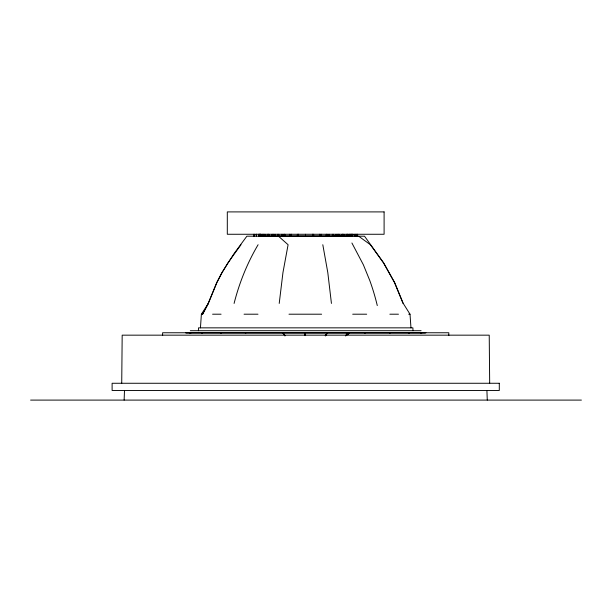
<?xml version="1.0" encoding="UTF-8"?>
<svg xmlns="http://www.w3.org/2000/svg" width="612" height="612" viewBox="0 0 612 612"><rect width="100%" height="100%" fill="white"/><g stroke="black" fill="none" stroke-linecap="round" stroke-linejoin="round"><path stroke-width="0.92" d="M121.727 383.265L122.178 335.162L489.225 335.162L489.677 383.265M198.41 330.709L198.51 327.848L412.893 327.848L412.993 330.709M124.129 400.095L124.496 390.479M305.036 335.521L305.151 332.76L305.549 335.537M200.438 327.848L201.386 314.201L208.363 303.43L216.908 282.576L222.125 272.547L227.893 262.9L240.99 244.731M304.929 335.544L305.151 332.76L305.472 335.59M279.217 303.43L282.958 272.547L288.091 244.731L278.475 236.194M304.822 335.59L305.151 332.76L305.365 335.544M304.745 335.537L305.151 332.76L305.258 335.521M234.09 303.43C239.292 282.859 247.286 262.999 258.096 244.731M201.386 314.201L202.61 314.201L208.157 303.43L216.725 282.576L221.949 272.547L234.044 253.628L246.873 236.194L364.53 236.194L383.67 262.9L394.679 282.576L403.247 303.43L410.017 314.201L410.966 327.848M202.61 314.201L208.363 303.43M325.4 335.835L327.542 332.76L325.247 335.682M325.332 335.751L327.542 332.76M364.821 333.081L365.425 332.76M345.742 335.758L349.391 332.76L345.627 335.674M389.553 333.081L390.402 332.76M408.564 333.081L409.604 332.76M420.566 333.081L421.37 332.844M425.944 332.76L185.459 332.76M421.125 332.844L421.966 332.76M212.578 314.201L221.07 314.201M244.058 314.201L257.989 314.201M288.986 314.201L321.621 314.201M352.696 314.201L366.687 314.201M389.859 314.201L398.466 314.201M408.671 314.201L410.017 314.201M190.317 330.709L421.087 330.709M186.079 332.844L425.325 332.844M346.308 333.961L348.213 333.961M346.224 334.542L348.129 334.542M30.6 400.095L581.4 400.095M189.437 332.76L190.278 332.844M201.333 332.76L202.381 333.081M220.351 332.76L221.2 333.081M245.175 332.76L245.779 333.081M190.034 332.844L190.837 333.081M358.64 236.194L370.413 244.731L383.51 262.9L394.495 282.576L403.04 303.43M284.901 335.835L282.767 332.76L285.062 335.682M282.767 332.76L284.978 335.751M351.908 242.995L363.375 264.797L369.793 280.541A182.384 128.466 90 0 1 377.283 305.564M322.807 244.731L327.795 272.547L331.436 303.43M486.907 390.479L487.274 400.095M305.235 332.76L305.243 335.162M448.795 335.606L448.795 332.76L162.608 332.76L162.608 335.606M357.592 234.266L357.592 236.194M356.98 234.266L356.98 236.194M356.918 234.266L356.918 236.194M355.113 234.266L355.113 236.194M354.991 234.266L354.991 236.194M352.956 234.266L352.956 236.194M352.022 234.266L352.022 236.194M351.839 234.266L351.839 236.194M351.395 234.266L351.395 235.949L260.008 235.949L260.008 234.266M350.584 234.266L350.699 236.194M349.215 234.266L349.215 235.949M349.1 234.266L349.1 235.949M347.723 234.266L347.723 236.194M347.562 234.266L347.562 236.194M346.331 234.266L346.331 235.949M343.822 236.194L343.822 234.266L338.987 236.194L338.987 234.266L333.326 236.194L333.326 234.266M342.567 234.266L342.567 235.949M342.246 234.266L342.246 236.194M337.885 234.266L337.885 235.949M336.034 234.266L336.034 236.194M332.415 234.266L332.415 235.949M329.08 234.266L329.08 236.194M326.992 234.266L326.992 236.194M326.288 234.266L326.288 235.949M321.545 234.266L321.545 236.194M320.13 234.266L320.13 236.194M319.655 234.266L319.655 235.949M313.619 234.266L313.619 236.194M312.916 234.266L312.916 236.194M312.678 234.266L312.678 235.949M305.526 234.266L305.503 236.194M305.151 332.76L305.151 335.628M298.381 234.266L298.381 235.949M298.128 234.266L298.128 236.194M297.386 234.266L297.386 236.194M291.411 234.266L291.411 235.949M290.93 234.266L290.93 236.194M289.476 234.266L289.476 236.194M284.802 234.266L284.802 235.949M284.09 234.266L284.09 236.194M281.964 234.266L281.964 236.194M278.705 234.266L278.705 235.949M277.779 234.266L277.779 236.194M275.04 234.266L275.04 236.194M273.266 234.266L273.266 235.949M272.164 234.266L272.164 236.194M268.867 234.266L268.867 236.194M268.63 234.266L268.63 235.949M267.368 234.266L267.368 236.194M264.912 234.266L264.912 235.949M263.52 234.266L263.604 236.194M262.188 234.266L262.188 235.949M260.819 234.266L260.819 236.194M260.704 234.266L260.704 236.194M259.565 234.266L259.565 236.194M259.381 234.266L259.381 236.194M258.448 234.266L258.448 236.194M256.413 234.266L256.413 236.194M256.29 234.266L256.29 236.194M253.812 234.266L253.812 236.194M349.391 332.76L345.719 335.736L349.391 332.76M384.099 211.905L227.304 211.905L227.304 234.266L384.099 234.266L384.099 211.905M499.293 383.265L112.111 383.265L112.111 390.479L499.293 390.479L499.293 383.265M352.397 236.194L352.397 234.266L352.344 236.194M350.86 235.949L350.86 234.266L350.806 235.949M260.597 235.949L260.597 234.266L260.544 235.949M259.06 236.194L259.06 234.266L259.006 236.194M254.485 236.194L254.485 234.266L254.424 236.194"/></g></svg>
